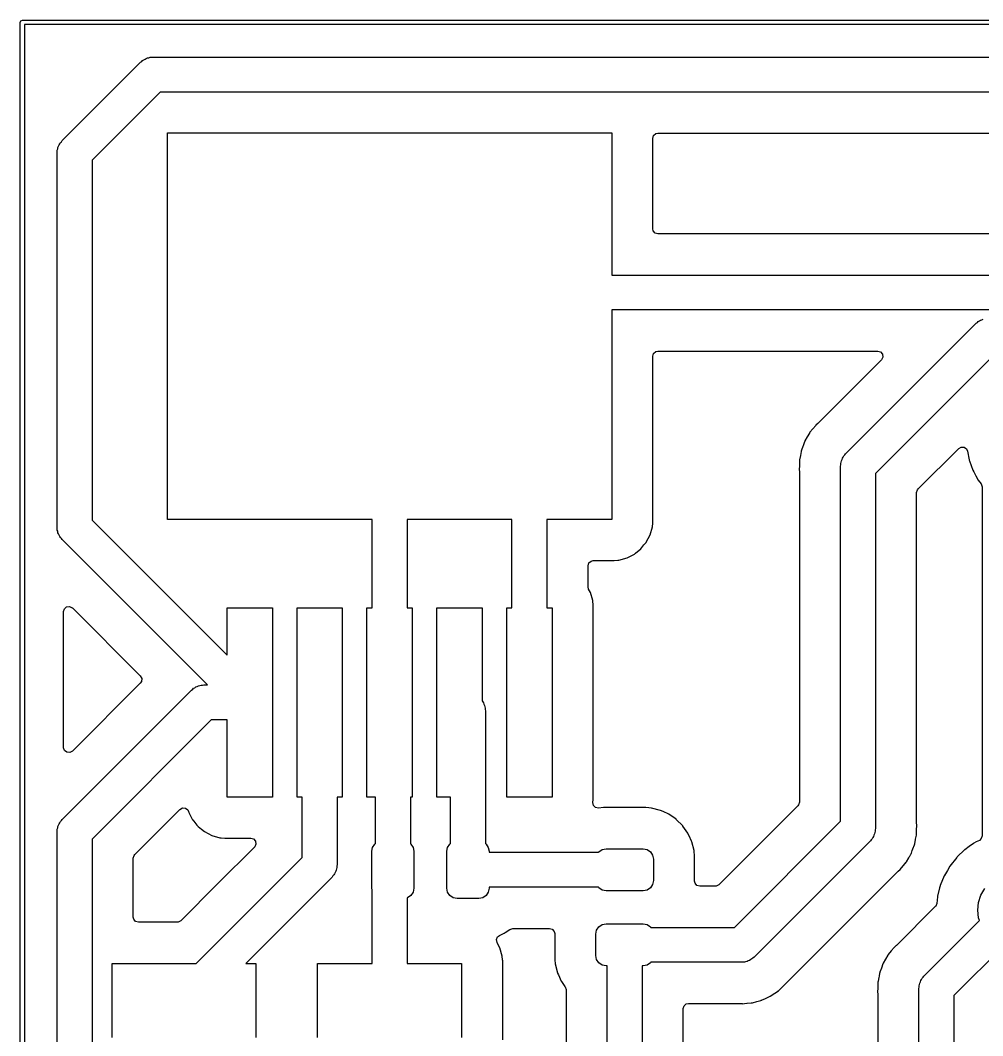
# Model space of a CAD drawing. Extents: x 86.3 to 160.1, y -151.8 to -76.2.
# Drawn here: x 86.31 to 109.71, y -100.84 to -76.15 of the extents above; entities that cross this region are included whole.
import ezdxf

# ---------------------------------------------------------------- set-up
doc = ezdxf.new("R2010")
doc.units = 0
doc.layers.add('BLACK', color=7, linetype='CONTINUOUS')

msp = doc.modelspace()

# ---------------------------------------------------------------- linework, layer by layer
at = {"layer": 'BLACK', "linetype": 'CONTINUOUS'}
for p, q in [((86.31, -76.2), (86.3246, -76.1646)), ((86.31, -151.765), (86.31, -76.2)), ((86.3246, -76.1646), (86.36, -76.15)), ((86.36, -76.15), (160.02, -76.15)), ((86.41, -76.25), (86.41, -151.715)), ((159.97, -76.25), (86.41, -76.25)), ((89.502, -77.0502), (89.535, -77.045)), ((89.535, -77.045), (122.02, -77.045)), ((87.3295, -79.0745), (89.2345, -77.1695)), ((89.2345, -77.1695), (89.2615, -77.1498)), ((89.2615, -77.1498), (89.2852, -77.1262)), ((89.2852, -77.1262), (89.315, -77.111)), ((89.315, -77.111), (89.3421, -77.0913)), ((89.3421, -77.0913), (89.3739, -77.081)), ((89.3739, -77.081), (89.4037, -77.0658)), ((89.4037, -77.0658), (89.4367, -77.0606)), ((89.4367, -77.0606), (89.4685, -77.0502)), ((89.4685, -77.0502), (89.502, -77.0502)), ((89.711, -77.895), (88.055, -79.551)), ((121.744, -77.895), (89.711, -77.895)), ((89.89, -88.29), (89.89, -78.89)), ((89.89, -78.89), (100.69, -78.89)), ((100.69, -78.89), (100.69, -82.345)), ((101.691, -79.0215), (101.711, -78.9534)), ((101.691, -81.2185), (101.691, -79.0215)), ((101.711, -78.9534), (101.764, -78.9069)), ((101.764, -78.9069), (101.816, -78.8955)), ((101.816, -78.8955), (121.277, -78.8955)), ((87.2206, -79.2767), (87.2258, -79.2437)), ((87.2258, -79.2437), (87.241, -79.2139)), ((87.241, -79.2139), (87.2513, -79.1821)), ((87.2513, -79.1821), (87.271, -79.155)), ((87.271, -79.155), (87.2862, -79.1252)), ((87.2862, -79.1252), (87.3098, -79.1015)), ((87.3098, -79.1015), (87.3295, -79.0745)), ((87.205, -79.375), (87.2102, -79.342)), ((87.205, -88.48), (87.205, -79.375)), ((87.2102, -79.3085), (87.2206, -79.2767)), ((87.2102, -79.342), (87.2102, -79.3085)), ((88.055, -79.551), (88.055, -88.304)), ((101.702, -81.2708), (101.691, -81.2185)), ((101.748, -81.3245), (101.702, -81.2708)), ((101.816, -81.3445), (101.748, -81.3245)), ((123.15, -81.3445), (101.816, -81.3445)), ((100.69, -82.345), (124.045, -82.345)), ((123.869, -83.195), (100.69, -83.195)), ((100.69, -83.195), (100.69, -88.29)), ((109.605, -83.4762), (109.635, -83.461)), ((109.635, -83.461), (109.662, -83.4413)), ((109.662, -83.4413), (109.694, -83.431)), ((109.694, -83.431), (109.724, -83.4158)), ((106.379, -86.6945), (109.554, -83.5195)), ((109.554, -83.5195), (109.582, -83.4998)), ((109.582, -83.4998), (109.605, -83.4762)), ((101.711, -84.2534), (101.764, -84.2069)), ((101.764, -84.2069), (101.816, -84.1955)), ((101.816, -84.1955), (107.159, -84.1955)), ((107.159, -84.1955), (107.227, -84.2155)), ((101.691, -84.3215), (101.711, -84.2534)), ((101.691, -88.3478), (101.691, -84.3215)), ((107.248, -84.4106), (105.711, -85.9479)), ((110.031, -84.245), (107.105, -87.171)), ((107.227, -84.2155), (107.274, -84.2692)), ((107.255, -84.404), (107.248, -84.4106)), ((107.284, -84.3394), (107.255, -84.404)), ((107.274, -84.2692), (107.284, -84.3394)), ((105.504, -86.1805), (105.501, -86.1847)), ((105.507, -86.1766), (105.504, -86.1805)), ((105.51, -86.1729), (105.507, -86.1766)), ((105.512, -86.1683), (105.51, -86.1729)), ((105.583, -86.084), (105.512, -86.1683)), ((105.585, -86.0827), (105.583, -86.084)), ((105.651, -86.0017), (105.585, -86.0827)), ((105.654, -85.9976), (105.651, -86.0017)), ((105.705, -85.954), (105.654, -85.9976)), ((105.711, -85.9479), (105.705, -85.954)), ((105.379, -86.3999), (105.344, -86.4984)), ((105.381, -86.3949), (105.379, -86.3999)), ((105.379, -86.3999), (105.379, -86.3999)), ((105.384, -86.3903), (105.381, -86.3949)), ((105.386, -86.3861), (105.384, -86.3903)), ((105.388, -86.3818), (105.386, -86.3861)), ((105.39, -86.3768), (105.388, -86.3818)), ((105.446, -86.2819), (105.39, -86.3768)), ((105.498, -86.1893), (105.446, -86.2803)), ((105.446, -86.2803), (105.446, -86.2819)), ((105.501, -86.1847), (105.498, -86.1893)), ((105.498, -86.1893), (105.498, -86.1893)), ((105.295, -86.6404), (105.279, -86.7307)), ((105.299, -86.6223), (105.295, -86.6404)), ((105.301, -86.6173), (105.299, -86.6223)), ((105.302, -86.6128), (105.301, -86.6173)), ((105.303, -86.6083), (105.302, -86.6128)), ((105.304, -86.6031), (105.303, -86.6083)), ((105.336, -86.5187), (105.304, -86.6031)), ((105.343, -86.5001), (105.336, -86.5187)), ((105.344, -86.4984), (105.343, -86.5001)), ((108.142, -87.5486), (109.129, -86.5616)), ((109.129, -86.5616), (109.192, -86.5275)), ((109.192, -86.5275), (109.263, -86.5326)), ((109.263, -86.5326), (109.319, -86.5752)), ((109.319, -86.5752), (109.342, -86.6261)), ((109.342, -86.6261), (109.384, -86.8379)), ((105.256, -86.8604), (105.254, -86.8857)), ((105.254, -86.8857), (105.254, -86.9754)), ((105.257, -86.8522), (105.256, -86.8563)), ((105.256, -86.8563), (105.256, -86.8604)), ((105.258, -86.8458), (105.257, -86.8511)), ((105.257, -86.8511), (105.257, -86.8511)), ((105.257, -86.8511), (105.257, -86.8521)), ((105.257, -86.8521), (105.257, -86.8522)), ((105.279, -86.7324), (105.258, -86.8405)), ((105.258, -86.8405), (105.258, -86.8458)), ((105.279, -86.7307), (105.279, -86.7324)), ((106.26, -86.9285), (106.271, -86.8967)), ((106.271, -86.8967), (106.276, -86.8637)), ((106.276, -86.8637), (106.291, -86.8339)), ((106.291, -86.8339), (106.301, -86.8021)), ((106.301, -86.8021), (106.321, -86.775)), ((106.321, -86.775), (106.336, -86.7452)), ((106.336, -86.7452), (106.36, -86.7215)), ((106.36, -86.7215), (106.379, -86.6945)), ((109.384, -86.8379), (109.384, -86.8379)), ((109.384, -86.8379), (109.385, -86.8425)), ((109.385, -86.8425), (109.387, -86.8469)), ((109.387, -86.8469), (109.387, -86.8469)), ((109.387, -86.8469), (109.392, -86.8623)), ((109.392, -86.8623), (109.476, -87.0944)), ((105.254, -86.9784), (105.252, -87.0823)), ((105.252, -87.0823), (105.253, -87.09)), ((105.253, -87.09), (105.253, -87.0902)), ((105.253, -87.0902), (105.254, -87.1085)), ((105.254, -86.9754), (105.254, -86.9784)), ((105.254, -87.1085), (105.254, -95.1623)), ((106.255, -86.995), (106.26, -86.962)), ((106.255, -95.629), (106.255, -86.995)), ((106.26, -86.962), (106.26, -86.9285)), ((107.105, -87.171), (107.105, -95.805)), ((109.476, -87.0944), (109.497, -87.1351)), ((109.497, -87.1351), (109.546, -87.2255)), ((109.546, -87.2255), (109.602, -87.3301)), ((109.602, -87.3301), (109.605, -87.3339)), ((109.605, -87.3339), (109.605, -87.3339)), ((109.605, -87.3339), (109.674, -87.4269)), ((108.105, -87.6377), (108.126, -87.5695)), ((108.105, -95.6915), (108.105, -87.6377)), ((108.126, -87.5695), (108.142, -87.5486)), ((109.674, -87.4269), (109.699, -87.4934)), ((109.699, -87.4934), (109.7, -87.5023)), ((109.7, -87.5023), (109.7, -95.9824)), ((88.055, -88.304), (91.34, -91.589)), ((94.865, -88.29), (89.89, -88.29)), ((94.865, -90.44), (94.865, -88.29)), ((98.265, -88.29), (95.715, -88.29)), ((95.715, -88.29), (95.715, -90.44)), ((98.265, -90.44), (98.265, -88.29)), ((100.69, -88.29), (99.115, -88.29)), ((99.115, -88.29), (99.115, -90.44)), ((101.68, -88.4681), (101.688, -88.3765)), ((101.688, -88.3765), (101.69, -88.3506)), ((101.69, -88.3506), (101.691, -88.3478)), ((101.69, -88.3506), (101.69, -88.3506)), ((87.2102, -88.513), (87.205, -88.48)), ((87.2102, -88.5465), (87.2102, -88.513)), ((87.2206, -88.5783), (87.2102, -88.5465)), ((87.2258, -88.6113), (87.2206, -88.5783)), ((87.241, -88.6411), (87.2258, -88.6113)), ((87.2513, -88.6729), (87.241, -88.6411)), ((101.624, -88.6635), (101.68, -88.4681)), ((87.271, -88.7), (87.2513, -88.6729)), ((87.2862, -88.7298), (87.271, -88.7)), ((87.3098, -88.7535), (87.2862, -88.7298)), ((87.3295, -88.7805), (87.3098, -88.7535)), ((90.864, -92.315), (87.3295, -88.7805)), ((101.475, -88.9104), (101.526, -88.8485)), ((101.526, -88.8485), (101.53, -88.8436)), ((101.526, -88.8485), (101.526, -88.8485)), ((101.53, -88.8436), (101.624, -88.6635)), ((101.063, -89.2237), (101.244, -89.1296)), ((101.244, -89.1296), (101.27, -89.1077)), ((101.27, -89.1077), (101.396, -89.0051)), ((101.396, -89.0051), (101.401, -89.0011)), ((101.401, -89.0011), (101.475, -88.9104)), ((100.115, -89.4165), (100.136, -89.3484)), ((100.136, -89.3484), (100.189, -89.3019)), ((100.189, -89.3019), (100.242, -89.2905)), ((100.242, -89.2905), (100.748, -89.2905)), ((100.748, -89.2905), (100.751, -89.2903)), ((100.751, -89.2903), (100.836, -89.2826)), ((100.751, -89.2903), (100.751, -89.2903)), ((100.836, -89.2826), (100.868, -89.2798)), ((100.868, -89.2798), (101.063, -89.2237)), ((100.115, -89.9242), (100.115, -89.4165)), ((100.13, -89.9826), (100.115, -89.9242)), ((100.174, -90.0665), (100.13, -89.9826)), ((100.23, -90.2619), (100.174, -90.0665)), ((100.24, -90.3822), (100.23, -90.2619)), ((87.3605, -90.5307), (87.3805, -90.4625)), ((87.3605, -93.8343), (87.3605, -90.5307)), ((87.3805, -90.4625), (87.4342, -90.416)), ((87.4342, -90.416), (87.5044, -90.4059)), ((87.5044, -90.4059), (87.569, -90.4354)), ((87.569, -90.4354), (87.5756, -90.4416)), ((87.5756, -90.4416), (89.2274, -92.0934)), ((91.34, -91.589), (91.34, -90.44)), ((91.34, -90.44), (92.44, -90.44)), ((92.44, -90.44), (92.44, -95.04)), ((93.04, -95.04), (93.04, -90.44)), ((93.04, -90.44), (94.14, -90.44)), ((94.14, -90.44), (94.14, -95.04)), ((94.74, -95.04), (94.74, -90.44)), ((94.74, -90.44), (94.865, -90.44)), ((95.715, -90.44), (95.84, -90.44)), ((95.84, -90.44), (95.84, -95.04)), ((96.44, -95.04), (96.44, -90.44)), ((96.44, -90.44), (97.54, -90.44)), ((97.54, -90.44), (97.54, -92.6975)), ((98.14, -95.04), (98.14, -90.44)), ((98.14, -90.44), (98.265, -90.44)), ((99.115, -90.44), (99.24, -90.44)), ((99.24, -90.44), (99.24, -95.04)), ((100.24, -95.0978), (100.24, -90.3822)), ((89.2274, -92.0934), (89.2615, -92.1557)), ((89.2274, -92.2716), (87.5756, -93.9234)), ((89.2564, -92.2265), (89.2274, -92.2716)), ((89.2615, -92.1557), (89.2564, -92.2265)), ((90.5821, -92.3613), (90.6139, -92.351)), ((90.6139, -92.351), (90.6437, -92.3358)), ((90.6437, -92.3358), (90.6767, -92.3306)), ((90.6767, -92.3306), (90.7085, -92.3202)), ((90.7085, -92.3202), (90.742, -92.3202)), ((90.742, -92.3202), (90.775, -92.315)), ((90.775, -92.315), (90.864, -92.315)), ((87.3295, -95.5845), (90.4745, -92.4395)), ((90.4745, -92.4395), (90.5015, -92.4198)), ((90.5015, -92.4198), (90.5252, -92.3962)), ((90.5252, -92.3962), (90.555, -92.381)), ((90.555, -92.381), (90.5821, -92.3613)), ((97.54, -92.6975), (97.554, -92.725)), ((97.554, -92.725), (97.5737, -92.7521)), ((97.5737, -92.7521), (97.584, -92.7839)), ((97.584, -92.7839), (97.5992, -92.8137)), ((97.5992, -92.8137), (97.6044, -92.8467)), ((97.6044, -92.8467), (97.6148, -92.8785)), ((97.6148, -92.8785), (97.6148, -92.912)), ((97.6148, -92.912), (97.62, -92.945)), ((97.62, -92.945), (97.62, -96.1737)), ((90.951, -93.165), (88.055, -96.061)), ((91.34, -93.165), (90.951, -93.165)), ((91.34, -95.04), (91.34, -93.165)), ((87.3608, -93.8433), (87.3605, -93.8343)), ((87.3856, -93.9099), (87.3608, -93.8433)), ((87.4425, -93.9524), (87.3856, -93.9099)), ((87.5133, -93.9575), (87.4425, -93.9524)), ((87.5756, -93.9234), (87.5133, -93.9575)), ((92.44, -95.04), (91.34, -95.04)), ((93.165, -95.04), (93.04, -95.04)), ((93.165, -96.509), (93.165, -95.04)), ((94.14, -95.04), (94.015, -95.04)), ((94.015, -95.04), (94.015, -96.685)), ((94.945, -95.04), (94.74, -95.04)), ((94.945, -96.1737), (94.945, -95.04)), ((95.84, -95.04), (95.795, -95.04)), ((95.795, -95.04), (95.795, -96.1737)), ((96.77, -95.04), (96.44, -95.04)), ((96.77, -96.1737), (96.77, -95.04)), ((99.24, -95.04), (98.14, -95.04)), ((90.1907, -95.3403), (90.253, -95.3063)), ((90.253, -95.3063), (90.3238, -95.3113)), ((90.3238, -95.3113), (90.3806, -95.3539)), ((100.234, -95.1702), (100.24, -95.0978)), ((100.25, -95.2429), (100.234, -95.1702)), ((100.3, -95.2926), (100.25, -95.2429)), ((100.37, -95.307), (100.3, -95.2926)), ((100.49, -95.2972), (100.37, -95.307)), ((100.493, -95.297), (100.49, -95.2972)), ((100.49, -95.2972), (100.49, -95.2972)), ((101.517, -95.297), (100.493, -95.297)), ((101.52, -95.2972), (101.517, -95.297)), ((101.594, -95.3032), (101.52, -95.2972)), ((101.52, -95.2972), (101.52, -95.2972)), ((101.658, -95.3084), (101.594, -95.3032)), ((101.874, -95.364), (101.658, -95.3084)), ((105.218, -95.2514), (103.296, -97.1726)), ((105.234, -95.2305), (105.218, -95.2514)), ((105.254, -95.1623), (105.234, -95.2305)), ((89.0924, -96.4386), (90.1907, -95.3403)), ((90.3806, -95.3539), (90.4009, -95.3947)), ((90.4009, -95.3947), (90.404, -95.4055)), ((90.404, -95.4055), (90.4063, -95.4135)), ((90.4063, -95.4135), (90.5004, -95.5936)), ((101.879, -95.3663), (101.874, -95.364)), ((101.941, -95.3947), (101.879, -95.3663)), ((101.879, -95.3663), (101.879, -95.3663)), ((102.077, -95.4569), (101.941, -95.3947)), ((102.082, -95.4601), (102.077, -95.4569)), ((102.256, -95.5811), (102.082, -95.4601)), ((102.082, -95.4601), (102.082, -95.4601)), ((87.2102, -95.8185), (87.2206, -95.7867)), ((87.2206, -95.7867), (87.2258, -95.7537)), ((87.2258, -95.7537), (87.241, -95.7239)), ((87.241, -95.7239), (87.2513, -95.6921)), ((87.2513, -95.6921), (87.271, -95.665)), ((87.271, -95.665), (87.2862, -95.6352)), ((87.2862, -95.6352), (87.3098, -95.6115)), ((87.3098, -95.6115), (87.3295, -95.5845)), ((90.5004, -95.5936), (90.5045, -95.5985)), ((90.5045, -95.5985), (90.5045, -95.5985)), ((90.5045, -95.5985), (90.606, -95.723)), ((90.606, -95.723), (90.6289, -95.7511)), ((90.6289, -95.7511), (90.6338, -95.7551)), ((90.6338, -95.7551), (90.7157, -95.8219)), ((102.26, -95.5843), (102.256, -95.5811)), ((102.256, -95.5811), (102.256, -95.5811)), ((102.418, -95.7421), (102.26, -95.5843)), ((102.421, -95.7467), (102.418, -95.7421)), ((102.542, -95.9208), (102.421, -95.7467)), ((102.421, -95.7467), (102.421, -95.7467)), ((103.674, -98.21), (106.255, -95.629)), ((107.105, -95.805), (107.1, -95.838)), ((108.107, -95.7098), (108.105, -95.6915)), ((108.106, -95.8216), (108.107, -95.7462)), ((108.108, -95.7177), (108.107, -95.7098)), ((108.107, -95.7462), (108.108, -95.7177)), ((87.205, -95.885), (87.2102, -95.852)), ((87.205, -123.795), (87.205, -95.885)), ((87.2102, -95.852), (87.2102, -95.8185)), ((88.055, -96.061), (88.055, -107.349)), ((90.7157, -95.8219), (90.7864, -95.8796)), ((90.7864, -95.8796), (90.9665, -95.9737)), ((90.9665, -95.9737), (91.1619, -96.0298)), ((91.1619, -96.0298), (91.1935, -96.0326)), ((91.1935, -96.0326), (91.2794, -96.0403)), ((91.2794, -96.0403), (91.2794, -96.0403)), ((91.2794, -96.0403), (91.2822, -96.0405)), ((91.2822, -96.0405), (91.9143, -96.0405)), ((91.9143, -96.0405), (91.9825, -96.0605)), ((91.9825, -96.0605), (92.029, -96.1142)), ((102.546, -95.9254), (102.542, -95.9208)), ((102.572, -95.9824), (102.546, -95.9254)), ((102.632, -96.1142), (102.572, -95.9824)), ((107.024, -96.0548), (107, -96.0785)), ((107.039, -96.025), (107.024, -96.0548)), ((107.059, -95.9979), (107.039, -96.025)), ((107.069, -95.9661), (107.059, -95.9979)), ((107.084, -95.9363), (107.069, -95.9661)), ((107.089, -95.9033), (107.084, -95.9363)), ((107.1, -95.8715), (107.089, -95.9033)), ((107.1, -95.838), (107.1, -95.8715)), ((108.081, -96.0676), (108.101, -95.9647)), ((108.101, -95.9647), (108.102, -95.9595)), ((108.101, -95.9647), (108.101, -95.9647)), ((108.102, -95.9542), (108.103, -95.9489)), ((108.102, -95.9595), (108.102, -95.9542)), ((108.103, -95.9478), (108.104, -95.9437)), ((108.103, -95.9479), (108.103, -95.9478)), ((108.103, -95.9489), (108.103, -95.9479)), ((108.103, -95.9489), (108.103, -95.9489)), ((108.104, -95.9396), (108.105, -95.9347)), ((108.104, -95.9437), (108.104, -95.9396)), ((108.105, -95.8246), (108.106, -95.8216)), ((108.105, -95.9143), (108.105, -95.8246)), ((108.105, -95.9158), (108.105, -95.9143)), ((108.105, -95.9347), (108.105, -95.9158)), ((108.105, -95.9158), (108.105, -95.9158)), ((109.679, -96.0505), (109.632, -96.0942)), ((109.7, -95.9824), (109.679, -96.0505)), ((92.0034, -96.2556), (91.1055, -97.1536)), ((92.0096, -96.249), (92.0034, -96.2556)), ((92.0391, -96.1844), (92.0096, -96.249)), ((92.029, -96.1142), (92.0391, -96.1844)), ((94.8575, -96.36), (94.8765, -96.2643)), ((94.8765, -96.2643), (94.9307, -96.1832)), ((94.9307, -96.1832), (94.945, -96.1737)), ((95.795, -96.1737), (95.8093, -96.1832)), ((95.8093, -96.1832), (95.8635, -96.2643)), ((95.8635, -96.2643), (95.8825, -96.36)), ((96.6825, -96.36), (96.7015, -96.2643)), ((96.7015, -96.2643), (96.7557, -96.1832)), ((96.7557, -96.1832), (96.77, -96.1737)), ((97.62, -96.1737), (97.6343, -96.1832)), ((97.6343, -96.1832), (97.6885, -96.2643)), ((97.6885, -96.2643), (97.7075, -96.36)), ((100.459, -96.3165), (100.555, -96.2975)), ((100.555, -96.2975), (101.455, -96.2975)), ((101.455, -96.2975), (101.551, -96.3165)), ((102.639, -96.1284), (102.632, -96.1142)), ((102.694, -96.3446), (102.639, -96.1284)), ((106.981, -96.1055), (104.151, -98.9355)), ((107, -96.0785), (106.981, -96.1055)), ((108.001, -96.3446), (108.016, -96.3016)), ((108.016, -96.3016), (108.017, -96.2999)), ((108.017, -96.2999), (108.054, -96.2019)), ((108.054, -96.2019), (108.056, -96.1969)), ((108.056, -96.1969), (108.057, -96.1917)), ((108.057, -96.1917), (108.058, -96.1872)), ((108.058, -96.1872), (108.059, -96.1827)), ((108.059, -96.1827), (108.061, -96.1777)), ((108.061, -96.1777), (108.081, -96.0693)), ((108.081, -96.0693), (108.081, -96.0676)), ((109.385, -96.2435), (109.275, -96.3219)), ((109.491, -96.168), (109.385, -96.2435)), ((109.494, -96.1654), (109.491, -96.168)), ((109.491, -96.168), (109.491, -96.168)), ((109.555, -96.1338), (109.494, -96.1654)), ((109.632, -96.0942), (109.555, -96.1338)), ((89.0555, -96.5277), (89.0755, -96.4595)), ((89.0555, -97.9585), (89.0555, -96.5277)), ((89.0755, -96.4595), (89.0924, -96.4386)), ((90.589, -99.085), (93.165, -96.509)), ((94.8575, -97.26), (94.8575, -96.36)), ((95.8825, -96.36), (95.8825, -97.26)), ((96.6825, -97.26), (96.6825, -96.36)), ((97.7075, -96.36), (97.7075, -96.385)), ((97.7075, -96.385), (100.369, -96.385)), ((100.369, -96.385), (100.378, -96.3707)), ((100.378, -96.3707), (100.459, -96.3165)), ((101.551, -96.3165), (101.632, -96.3707)), ((101.632, -96.3707), (101.686, -96.4518)), ((101.686, -96.4518), (101.705, -96.5475)), ((101.705, -96.5475), (101.705, -97.0725)), ((102.706, -96.4854), (102.694, -96.3446)), ((102.706, -97.0835), (102.706, -96.4854)), ((107.859, -96.6153), (107.914, -96.5196)), ((107.914, -96.5181), (107.927, -96.4967)), ((107.914, -96.5196), (107.914, -96.5181)), ((107.927, -96.4967), (107.939, -96.4755)), ((107.939, -96.4755), (107.968, -96.4278)), ((107.968, -96.4278), (107.97, -96.4232)), ((107.968, -96.4278), (107.968, -96.4278)), ((107.97, -96.4232), (107.972, -96.4182)), ((107.972, -96.4182), (107.974, -96.4139)), ((107.974, -96.4139), (107.976, -96.4097)), ((107.976, -96.4097), (107.979, -96.4051)), ((107.979, -96.4051), (108.001, -96.3446)), ((109.081, -96.5077), (108.914, -96.719)), ((109.092, -96.4967), (109.081, -96.5077)), ((109.272, -96.325), (109.092, -96.4967)), ((109.275, -96.3219), (109.272, -96.325)), ((109.272, -96.325), (109.272, -96.325)), ((93.9994, -96.7833), (93.9942, -96.8163)), ((94.0098, -96.7515), (93.9994, -96.7833)), ((94.015, -96.685), (94.0098, -96.718)), ((94.0098, -96.718), (94.0098, -96.7515)), ((107.702, -96.8059), (107.706, -96.8024)), ((107.706, -96.8024), (107.776, -96.7171)), ((107.776, -96.7171), (107.777, -96.716)), ((107.777, -96.716), (107.824, -96.6601)), ((107.824, -96.6601), (107.844, -96.6358)), ((107.844, -96.6358), (107.848, -96.6317)), ((107.844, -96.6358), (107.844, -96.6358)), ((107.848, -96.6317), (107.85, -96.6271)), ((107.85, -96.6271), (107.853, -96.6234)), ((107.853, -96.6234), (107.856, -96.6195)), ((107.856, -96.6195), (107.859, -96.6153)), ((108.914, -96.719), (108.853, -96.8238)), ((93.8905, -96.9855), (91.791, -99.085)), ((93.9102, -96.9585), (93.8905, -96.9855)), ((93.9338, -96.9348), (93.9102, -96.9585)), ((93.949, -96.905), (93.9338, -96.9348)), ((93.9687, -96.8779), (93.949, -96.905)), ((93.979, -96.8461), (93.9687, -96.8779)), ((93.9942, -96.8163), (93.979, -96.8461)), ((104.938, -99.5627), (107.649, -96.8521)), ((107.649, -96.8521), (107.655, -96.846)), ((107.655, -96.846), (107.702, -96.8059)), ((107.702, -96.8059), (107.702, -96.8059)), ((108.777, -96.9559), (108.682, -97.1911)), ((108.779, -96.9518), (108.777, -96.9559)), ((108.781, -96.9479), (108.779, -96.9518)), ((108.853, -96.8238), (108.781, -96.9479)), ((108.781, -96.9479), (108.781, -96.9479)), ((91.1055, -97.1536), (90.2114, -98.0476)), ((94.865, -97.2977), (94.8575, -97.26)), ((95.8825, -97.26), (95.8635, -97.3557)), ((96.7015, -97.3557), (96.6825, -97.26)), ((97.7075, -97.26), (97.6885, -97.3557)), ((100.369, -97.235), (97.7075, -97.235)), ((97.7075, -97.235), (97.7075, -97.26)), ((100.378, -97.2493), (100.369, -97.235)), ((100.459, -97.3035), (100.378, -97.2493)), ((101.632, -97.2493), (101.551, -97.3035)), ((101.686, -97.1682), (101.632, -97.2493)), ((101.705, -97.0725), (101.686, -97.1682)), ((102.717, -97.1358), (102.706, -97.0835)), ((102.763, -97.1895), (102.717, -97.1358)), ((102.831, -97.2095), (102.763, -97.1895)), ((103.207, -97.2095), (102.831, -97.2095)), ((103.234, -97.2066), (103.207, -97.2095)), ((103.296, -97.1726), (103.234, -97.2066)), ((108.665, -97.2523), (108.616, -97.4496)), ((108.678, -97.2012), (108.665, -97.2523)), ((108.682, -97.1911), (108.678, -97.2012)), ((109.668, -97.4239), (109.762, -97.261)), ((94.865, -99.085), (94.865, -97.2977)), ((95.7282, -97.491), (95.715, -97.4936)), ((95.715, -97.4936), (95.715, -99.085)), ((95.8093, -97.4368), (95.7282, -97.491)), ((95.8635, -97.3557), (95.8093, -97.4368)), ((96.7557, -97.4368), (96.7015, -97.3557)), ((96.8368, -97.491), (96.7557, -97.4368)), ((96.9325, -97.51), (96.8368, -97.491)), ((97.4575, -97.51), (96.9325, -97.51)), ((97.5532, -97.491), (97.4575, -97.51)), ((97.6343, -97.4368), (97.5532, -97.491)), ((97.6885, -97.3557), (97.6343, -97.4368)), ((100.555, -97.3225), (100.459, -97.3035)), ((101.455, -97.3225), (100.555, -97.3225)), ((101.551, -97.3035), (101.455, -97.3225)), ((108.613, -97.4668), (108.596, -97.628)), ((108.616, -97.4496), (108.613, -97.4624)), ((108.613, -97.4624), (108.613, -97.4668)), ((108.613, -97.4668), (108.613, -97.4668)), ((109.61, -97.6029), (109.668, -97.4239)), ((108.56, -97.7042), (107.616, -98.6479)), ((108.569, -97.6937), (108.56, -97.7042)), ((108.596, -97.628), (108.569, -97.6937)), ((109.59, -97.79), (109.61, -97.6029)), ((109.61, -97.9771), (109.59, -97.79)), ((89.0669, -98.0108), (89.0555, -97.9585)), ((89.1134, -98.0645), (89.0669, -98.0108)), ((109.632, -98.0467), (109.61, -97.9771)), ((89.1815, -98.0845), (89.1134, -98.0645)), ((90.1223, -98.0845), (89.1815, -98.0845)), ((90.1491, -98.0816), (90.1223, -98.0845)), ((90.2114, -98.0476), (90.1491, -98.0816)), ((98.0996, -98.3367), (98.2128, -98.258)), ((98.2128, -98.258), (98.2847, -98.2355)), ((98.2847, -98.2355), (99.1785, -98.2355)), ((99.1785, -98.2355), (99.2466, -98.2555)), ((99.2466, -98.2555), (99.2931, -98.3092)), ((100.305, -98.3725), (100.324, -98.2768)), ((100.324, -98.2768), (100.378, -98.1957)), ((100.378, -98.1957), (100.459, -98.1415)), ((100.459, -98.1415), (100.555, -98.1225)), ((100.555, -98.1225), (101.455, -98.1225)), ((101.455, -98.1225), (101.551, -98.1415)), ((101.551, -98.1415), (101.632, -98.1957)), ((101.632, -98.1957), (101.641, -98.21)), ((101.641, -98.21), (103.674, -98.21)), ((108.284, -99.3945), (109.632, -98.0467)), ((97.8896, -98.5074), (97.9156, -98.4414)), ((97.9035, -98.5771), (97.8896, -98.5074)), ((97.9156, -98.4414), (97.9627, -98.4041)), ((97.9627, -98.4041), (98.0796, -98.3506)), ((98.0796, -98.3506), (98.0996, -98.3367)), ((99.2931, -98.3092), (99.3045, -98.3615)), ((99.3045, -98.3615), (99.3045, -98.9596)), ((100.305, -98.8975), (100.305, -98.3725)), ((97.9157, -98.6005), (97.9035, -98.5771)), ((97.9737, -98.7115), (97.9157, -98.6005)), ((98.0298, -98.9069), (97.9737, -98.7115)), ((107.556, -98.7017), (107.49, -98.7827)), ((107.559, -98.6976), (107.556, -98.7017)), ((107.61, -98.654), (107.559, -98.6976)), ((107.616, -98.6479), (107.61, -98.654)), ((110.231, -98.65), (109.01, -99.871)), ((98.0303, -98.9129), (98.0298, -98.9069)), ((98.0384, -99.0036), (98.0303, -98.9129)), ((98.0405, -99.0272), (98.0384, -99.0036)), ((99.3045, -98.9596), (99.3047, -98.9622)), ((99.3047, -98.9622), (99.3047, -98.9622)), ((99.3047, -98.9622), (99.3081, -99.0036)), ((99.3081, -99.0036), (99.3159, -99.1004)), ((100.324, -98.9932), (100.305, -98.8975)), ((100.378, -99.0743), (100.324, -98.9932)), ((104.011, -99.024), (103.981, -99.0392)), ((104.043, -99.0137), (104.011, -99.024)), ((104.07, -98.994), (104.043, -99.0137)), ((104.1, -98.9788), (104.07, -98.994)), ((104.123, -98.9552), (104.1, -98.9788)), ((104.151, -98.9355), (104.123, -98.9552)), ((107.351, -98.9819), (107.295, -99.0768)), ((107.403, -98.8893), (107.351, -98.9803)), ((107.351, -98.9803), (107.351, -98.9819)), ((107.406, -98.8847), (107.403, -98.8893)), ((107.403, -98.8893), (107.403, -98.8893)), ((107.409, -98.8805), (107.406, -98.8847)), ((107.412, -98.8766), (107.409, -98.8805)), ((107.415, -98.8729), (107.412, -98.8766)), ((107.417, -98.8683), (107.415, -98.8729)), ((107.488, -98.784), (107.417, -98.8683)), ((107.49, -98.7827), (107.488, -98.784)), ((88.54, -100.885), (88.54, -99.085)), ((88.54, -99.085), (90.589, -99.085)), ((91.791, -99.085), (92.04, -99.085)), ((92.04, -99.085), (92.04, -100.885)), ((93.54, -100.885), (93.54, -99.085)), ((93.54, -99.085), (94.865, -99.085)), ((95.715, -99.085), (97.04, -99.085)), ((97.04, -99.085), (97.04, -100.885)), ((98.0405, -100.943), (98.0405, -99.0272)), ((99.3159, -99.1004), (99.3715, -99.3166)), ((100.459, -99.1285), (100.378, -99.0743)), ((100.555, -99.1475), (100.459, -99.1285)), ((100.58, -99.1475), (100.555, -99.1475)), ((100.58, -106.464), (100.58, -99.1475)), ((101.455, -99.1475), (101.43, -99.1475)), ((101.43, -99.1475), (101.43, -106.64)), ((101.551, -99.1285), (101.455, -99.1475)), ((101.632, -99.0743), (101.551, -99.1285)), ((101.641, -99.06), (101.632, -99.0743)), ((103.85, -99.06), (101.641, -99.06)), ((103.883, -99.0548), (103.85, -99.06)), ((103.916, -99.0548), (103.883, -99.0548)), ((103.948, -99.0444), (103.916, -99.0548)), ((103.981, -99.0392), (103.948, -99.0444)), ((107.248, -99.2001), (107.209, -99.3031)), ((107.249, -99.1984), (107.248, -99.2001)), ((107.284, -99.0999), (107.249, -99.1984)), ((107.286, -99.0949), (107.284, -99.0999)), ((107.284, -99.0999), (107.284, -99.0999)), ((107.289, -99.0903), (107.286, -99.0949)), ((107.291, -99.0861), (107.289, -99.0903)), ((107.293, -99.0818), (107.291, -99.0861)), ((107.295, -99.0768), (107.293, -99.0818)), ((99.3715, -99.3166), (99.3738, -99.3217)), ((99.3738, -99.3217), (99.3738, -99.3217)), ((99.3738, -99.3217), (99.3945, -99.367)), ((99.3945, -99.367), (99.4644, -99.5196)), ((107.184, -99.4324), (107.167, -99.5196)), ((107.191, -99.3935), (107.184, -99.4307)), ((107.184, -99.4307), (107.184, -99.4324)), ((107.204, -99.3223), (107.191, -99.3935)), ((107.206, -99.3173), (107.204, -99.3223)), ((107.207, -99.3128), (107.206, -99.3173)), ((107.208, -99.3083), (107.207, -99.3128)), ((107.209, -99.3031), (107.208, -99.3083)), ((108.196, -99.5339), (108.206, -99.5021)), ((108.206, -99.5021), (108.226, -99.475)), ((108.226, -99.475), (108.241, -99.4452)), ((108.241, -99.4452), (108.265, -99.4215)), ((108.265, -99.4215), (108.284, -99.3945)), ((99.4644, -99.5196), (99.4676, -99.5242)), ((99.4676, -99.5242), (99.4676, -99.5242)), ((99.4676, -99.5242), (99.4863, -99.5511)), ((99.4863, -99.5511), (99.5536, -99.6479)), ((99.5536, -99.6479), (99.557, -99.6528)), ((99.557, -99.6528), (99.5795, -99.7247)), ((99.5795, -99.7247), (99.5795, -105.997)), ((104.655, -99.8115), (104.746, -99.75)), ((104.746, -99.75), (104.75, -99.7463)), ((104.75, -99.7463), (104.754, -99.7429)), ((104.754, -99.7429), (104.755, -99.7432)), ((104.755, -99.7423), (104.759, -99.7397)), ((104.755, -99.7426), (104.755, -99.7423)), ((104.755, -99.7432), (104.755, -99.7426)), ((104.759, -99.7397), (104.762, -99.7373)), ((104.762, -99.7373), (104.781, -99.7203)), ((104.781, -99.7203), (104.844, -99.6569)), ((104.844, -99.6569), (104.846, -99.6548)), ((104.846, -99.6548), (104.86, -99.6414)), ((104.86, -99.6414), (104.921, -99.583)), ((104.921, -99.583), (104.925, -99.5785)), ((104.925, -99.5785), (104.926, -99.5766)), ((104.926, -99.5766), (104.938, -99.5627)), ((107.159, -99.6784), (107.157, -99.7823)), ((107.16, -99.5842), (107.159, -99.5857)), ((107.159, -99.5857), (107.159, -99.6754)), ((107.159, -99.6754), (107.159, -99.6784)), ((107.161, -99.5604), (107.16, -99.5645)), ((107.16, -99.5645), (107.16, -99.5645)), ((107.16, -99.5645), (107.16, -99.5842)), ((107.162, -99.5522), (107.161, -99.5563)), ((107.161, -99.5563), (107.161, -99.5604)), ((107.163, -99.5458), (107.162, -99.5511)), ((107.162, -99.5511), (107.162, -99.5511)), ((107.162, -99.5511), (107.162, -99.5521)), ((107.162, -99.5521), (107.162, -99.5522)), ((107.167, -99.5196), (107.163, -99.5405)), ((107.163, -99.5405), (107.163, -99.5458)), ((108.16, -99.695), (108.165, -99.662)), ((108.16, -103.114), (108.16, -99.695)), ((108.165, -99.6285), (108.176, -99.5967)), ((108.165, -99.662), (108.165, -99.6285)), ((108.176, -99.5967), (108.181, -99.5637)), ((108.181, -99.5637), (108.196, -99.5339)), ((104.217, -100.013), (104.219, -100.012)), ((104.219, -100.012), (104.286, -99.9947)), ((104.286, -99.9947), (104.32, -99.9858)), ((104.32, -99.9858), (104.325, -99.9844)), ((104.32, -99.9858), (104.32, -99.9858)), ((104.325, -99.9844), (104.33, -99.9822)), ((104.33, -99.9822), (104.334, -99.9807)), ((104.334, -99.9807), (104.339, -99.9791)), ((104.339, -99.9791), (104.344, -99.9777)), ((104.344, -99.9777), (104.349, -99.9754)), ((104.349, -99.9754), (104.411, -99.9463)), ((104.349, -99.9754), (104.349, -99.9754)), ((104.411, -99.9463), (104.444, -99.931)), ((104.444, -99.931), (104.445, -99.9303)), ((104.445, -99.9303), (104.546, -99.8851)), ((104.546, -99.8851), (104.55, -99.8821)), ((104.55, -99.8821), (104.554, -99.8798)), ((104.554, -99.8798), (104.558, -99.8775)), ((104.558, -99.8775), (104.563, -99.8752)), ((104.563, -99.8752), (104.62, -99.8356)), ((104.62, -99.8356), (104.654, -99.8125)), ((104.654, -99.8125), (104.655, -99.8115)), ((107.157, -99.7823), (107.158, -99.7876)), ((107.158, -99.7876), (107.158, -99.7876)), ((107.158, -99.7876), (107.158, -99.7902)), ((107.158, -99.7902), (107.159, -99.8085)), ((107.159, -99.8085), (107.159, -101.062)), ((109.01, -99.871), (109.01, -103.262)), ((102.43, -100.186), (102.451, -100.118)), ((102.43, -102.812), (102.43, -100.186)), ((102.451, -100.118), (102.504, -100.072)), ((102.504, -100.072), (102.556, -100.06)), ((102.556, -100.06), (103.795, -100.06)), ((103.795, -100.06), (103.804, -100.061)), ((103.804, -100.061), (103.865, -100.065)), ((103.865, -100.065), (103.865, -100.065)), ((103.865, -100.065), (103.87, -100.066)), ((103.87, -100.066), (103.923, -100.06)), ((103.923, -100.06), (103.98, -100.055)), ((103.98, -100.055), (103.981, -100.055)), ((103.981, -100.055), (104.086, -100.046)), ((104.086, -100.046), (104.091, -100.045)), ((104.086, -100.046), (104.086, -100.046)), ((104.091, -100.045), (104.096, -100.044)), ((104.096, -100.044), (104.101, -100.043)), ((104.101, -100.043), (104.105, -100.042)), ((104.105, -100.042), (104.111, -100.042)), ((104.111, -100.042), (104.217, -100.013))]:
    msp.add_line(p, q, dxfattribs=at)

doc.saveas('drawing.dxf')
